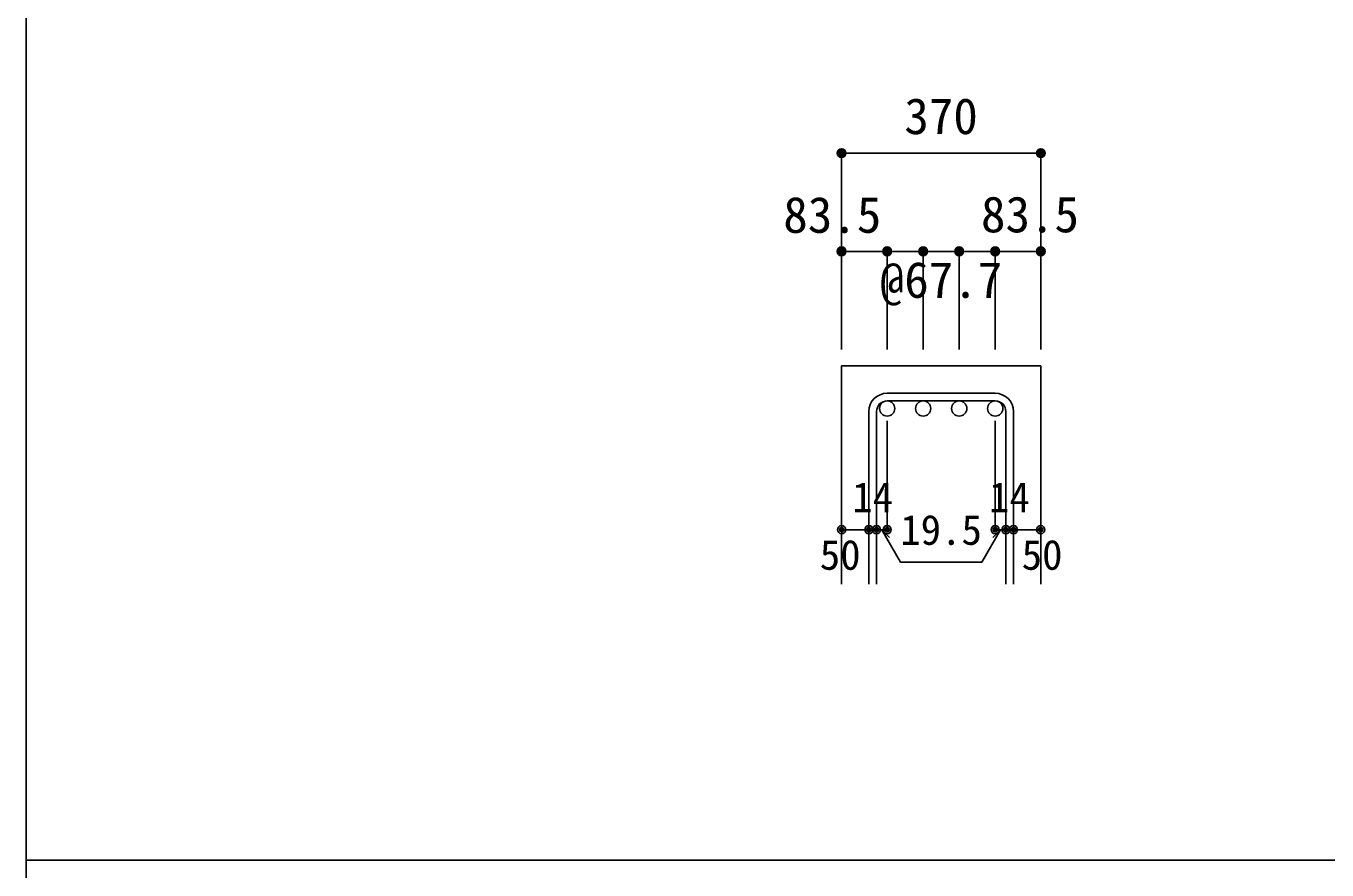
# Model space of a CAD drawing. Units: millimetres at full size, sheet at 1:30; details may follow other scales. Extents: x -5973 to 5954, y -4195 to 4201.
# Drawn here: x -5973 to -3589, y -15 to 1531 of the extents above; entities that cross this region are included whole.
import ezdxf
from ezdxf.enums import TextEntityAlignment as Align

# ---------------------------------------------------------------- set-up
doc = ezdxf.new("R2010")
doc.units = ezdxf.units.MM
doc.header["$LTSCALE"] = 30
doc.header["$PDMODE"] = 32
doc.header["$PDSIZE"] = 15
for name, color, linetype in [('0-1_躯体線', 2, 'Continuous'), ('0-5_基礎梁筋', 7, 'Continuous'), ('0-6_スタラップ筋', 7, 'Continuous'), ('0-D_寸法', 4, 'Continuous'), ('F-0_枠', 6, 'Continuous')]:
    doc.layers.add(name, color=color, linetype=linetype)
doc.styles.add('ＭＳ ゴシック', font='')
doc.styles.get('ＭＳ ゴシック').set_extended_font_data('MS Gothic')

msp = doc.modelspace()

# ---------------------------------------------------------------- linework, layer by layer
at = {"layer": '0-1_躯体線'}
for p, q in [((-4478.3, 908.3), (-4113.3, 908.3)), ((-4478.3, 908.3), (-4478.3, 508.3)), ((-4113.3, 908.3), (-4113.3, 508.3))]:
    msp.add_line(p, q, dxfattribs=at)
at = {"layer": '0-5_基礎梁筋', "color": 3}
for centre in [(-4394.8, 830.3), (-4328.8, 830.3), (-4262.8, 830.3), (-4196.8, 830.3)]:
    msp.add_circle(centre, 14, dxfattribs=at)
at = {"layer": '0-6_スタラップ筋'}
for p, q in [((-4196.8, 858.3), (-4394.8, 858.3)), ((-4196.8, 844.3), (-4394.8, 844.3)), ((-4428.3, 824.8), (-4428.3, 508.3)), ((-4414.3, 824.8), (-4414.3, 508.3)), ((-4177.3, 824.8), (-4177.3, 508.3)), ((-4163.3, 824.8), (-4163.3, 508.3))]:
    msp.add_line(p, q, dxfattribs=at)
for centre, radius, start, end in [((-4394.8, 824.8), 33.5, 90, 180), ((-4196.8, 824.8), 33.5, 0, 90), ((-4394.8, 824.8), 19.5, 90, 180), ((-4196.8, 824.8), 19.5, 0, 90)]:
    msp.add_arc(centre, radius, start, end, dxfattribs=at)
at = {"layer": '0-D_寸法'}
for p, q in [((-4113.3, 1298.3), (-4478.3, 1298.3)), ((-4478.3, 1298.3), (-4478.3, 1118.3)), ((-4113.3, 1298.3), (-4113.3, 1118.3)), ((-4394.8, 1118.3), (-4478.3, 1118.3)), ((-4478.3, 1118.3), (-4478.3, 938.3)), ((-4295.8, 1118.3), (-4394.8, 1118.3)), ((-4394.8, 1118.3), (-4394.8, 938.3)), ((-4328.8, 1118.3), (-4328.8, 938.3)), ((-4196.8, 1118.3), (-4295.8, 1118.3)), ((-4262.8, 1118.3), (-4262.8, 938.3)), ((-4113.3, 1118.3), (-4196.8, 1118.3)), ((-4196.8, 1118.3), (-4196.8, 938.3)), ((-4113.3, 1118.3), (-4113.3, 938.3)), ((-4394.8, 608.3), (-4394.8, 807.63)), ((-4196.8, 608.3), (-4196.8, 807.63)), ((-4478.3, 608.3), (-4428.3, 608.3)), ((-4428.3, 608.3), (-4394.8, 608.3)), ((-4404.55, 608.3), (-4390.41, 594.16)), ((-4404.55, 608.3), (-4370.33, 549.02)), ((-4187.05, 608.3), (-4221.27, 549.02)), ((-4187.05, 608.3), (-4201.19, 594.16)), ((-4196.8, 608.3), (-4113.3, 608.3)), ((-4177.3, 608.3), (-4163.3, 608.3)), ((-4370.33, 549.02), (-4221.27, 549.02))]:
    msp.add_line(p, q, dxfattribs=at)
msp.add_lwpolyline([(-4113.3, 1298.3), (-4113.3, 1118.3), (-4113.3, 938.3)], dxfattribs=at)
for centre, radius in [((-4478.3, 1298.3), 8), ((-4478.3, 1298.3), 7.2), ((-4478.3, 1298.3), 6.4), ((-4478.3, 1298.3), 5.6), ((-4478.3, 1298.3), 4.8), ((-4478.3, 1298.3), 4), ((-4478.3, 1298.3), 3.2), ((-4478.3, 1298.3), 2.4), ((-4478.3, 1298.3), 1.6), ((-4478.3, 1298.3), 0.8), ((-4113.3, 1298.3), 8), ((-4113.3, 1298.3), 7.2), ((-4113.3, 1298.3), 6.4), ((-4113.3, 1298.3), 5.6), ((-4113.3, 1298.3), 4.8), ((-4113.3, 1298.3), 4), ((-4113.3, 1298.3), 3.2), ((-4113.3, 1298.3), 2.4), ((-4113.3, 1298.3), 1.6), ((-4113.3, 1298.3), 0.8), ((-4478.3, 1118.3), 8), ((-4478.3, 1118.3), 7.2), ((-4478.3, 1118.3), 6.4), ((-4478.3, 1118.3), 5.6), ((-4478.3, 1118.3), 4.8), ((-4478.3, 1118.3), 4), ((-4478.3, 1118.3), 3.2), ((-4478.3, 1118.3), 2.4), ((-4394.8, 1118.3), 8), ((-4394.8, 1118.3), 7.2), ((-4394.8, 1118.3), 6.4), ((-4394.8, 1118.3), 5.6), ((-4394.8, 1118.3), 4.8), ((-4394.8, 1118.3), 4), ((-4394.8, 1118.3), 3.2), ((-4394.8, 1118.3), 2.4), ((-4328.8, 1118.3), 8), ((-4328.8, 1118.3), 7.2), ((-4328.8, 1118.3), 6.4), ((-4328.8, 1118.3), 5.6), ((-4328.8, 1118.3), 4.8), ((-4328.8, 1118.3), 4), ((-4328.8, 1118.3), 3.2), ((-4328.8, 1118.3), 2.4), ((-4262.8, 1118.3), 8), ((-4262.8, 1118.3), 7.2), ((-4262.8, 1118.3), 6.4), ((-4262.8, 1118.3), 5.6), ((-4262.8, 1118.3), 4.8), ((-4262.8, 1118.3), 4), ((-4262.8, 1118.3), 3.2), ((-4262.8, 1118.3), 2.4), ((-4196.8, 1118.3), 8), ((-4196.8, 1118.3), 7.2), ((-4196.8, 1118.3), 6.4), ((-4196.8, 1118.3), 5.6), ((-4196.8, 1118.3), 4.8), ((-4196.8, 1118.3), 4), ((-4196.8, 1118.3), 3.2), ((-4196.8, 1118.3), 2.4), ((-4113.3, 1118.3), 8), ((-4113.3, 1118.3), 7.2), ((-4113.3, 1118.3), 6.4), ((-4113.3, 1118.3), 5.6), ((-4113.3, 1118.3), 4.8), ((-4113.3, 1118.3), 4), ((-4113.3, 1118.3), 3.2), ((-4113.3, 1118.3), 2.4), ((-4478.3, 1118.3), 1.6), ((-4478.3, 1118.3), 0.8), ((-4394.8, 1118.3), 1.6), ((-4394.8, 1118.3), 0.8), ((-4328.8, 1118.3), 1.6), ((-4328.8, 1118.3), 0.8), ((-4262.8, 1118.3), 1.6), ((-4262.8, 1118.3), 0.8), ((-4196.8, 1118.3), 1.6), ((-4196.8, 1118.3), 0.8), ((-4113.3, 1118.3), 1.6), ((-4113.3, 1118.3), 0.8), ((-4478.3, 608.3), 4), ((-4478.3, 608.3), 3.6), ((-4478.3, 608.3), 3.2), ((-4478.3, 608.3), 2.8), ((-4478.3, 608.3), 2.4), ((-4478.3, 608.3), 2), ((-4478.3, 608.3), 1.6), ((-4478.3, 608.3), 1.2), ((-4478.3, 608.3), 0.8), ((-4478.3, 608.3), 0.4), ((-4428.3, 608.3), 4), ((-4428.3, 608.3), 3.6), ((-4428.3, 608.3), 3.2), ((-4428.3, 608.3), 2.8), ((-4428.3, 608.3), 2.4), ((-4428.3, 608.3), 2), ((-4428.3, 608.3), 1.6), ((-4428.3, 608.3), 1.2), ((-4428.3, 608.3), 0.8), ((-4428.3, 608.3), 0.4), ((-4414.3, 608.3), 4), ((-4414.3, 608.3), 3.6), ((-4414.3, 608.3), 3.2), ((-4414.3, 608.3), 2.8), ((-4414.3, 608.3), 2.4), ((-4414.3, 608.3), 2), ((-4414.3, 608.3), 1.6), ((-4414.3, 608.3), 1.2), ((-4414.3, 608.3), 0.8), ((-4414.3, 608.3), 0.4), ((-4394.8, 608.3), 4), ((-4394.8, 608.3), 3.6), ((-4394.8, 608.3), 3.2), ((-4394.8, 608.3), 2.8), ((-4394.8, 608.3), 2.4), ((-4394.8, 608.3), 2), ((-4394.8, 608.3), 1.6), ((-4394.8, 608.3), 1.2), ((-4394.8, 608.3), 0.8), ((-4394.8, 608.3), 0.4), ((-4196.8, 608.3), 4), ((-4196.8, 608.3), 3.6), ((-4196.8, 608.3), 3.2), ((-4196.8, 608.3), 2.8), ((-4196.8, 608.3), 2.4), ((-4196.8, 608.3), 2), ((-4196.8, 608.3), 1.6), ((-4196.8, 608.3), 1.2), ((-4196.8, 608.3), 0.8), ((-4196.8, 608.3), 0.4), ((-4177.3, 608.3), 4), ((-4177.3, 608.3), 3.6), ((-4177.3, 608.3), 3.2), ((-4177.3, 608.3), 2.8), ((-4177.3, 608.3), 2.4), ((-4177.3, 608.3), 2), ((-4177.3, 608.3), 1.6), ((-4177.3, 608.3), 1.2), ((-4177.3, 608.3), 0.8), ((-4177.3, 608.3), 0.4), ((-4163.3, 608.3), 4), ((-4163.3, 608.3), 3.6), ((-4163.3, 608.3), 3.2), ((-4163.3, 608.3), 2.8), ((-4163.3, 608.3), 2.4), ((-4163.3, 608.3), 2), ((-4163.3, 608.3), 1.6), ((-4163.3, 608.3), 1.2), ((-4163.3, 608.3), 0.8), ((-4163.3, 608.3), 0.4), ((-4113.3, 608.3), 4), ((-4113.3, 608.3), 3.6), ((-4113.3, 608.3), 3.2), ((-4113.3, 608.3), 2.8), ((-4113.3, 608.3), 2.4), ((-4113.3, 608.3), 2), ((-4113.3, 608.3), 1.6), ((-4113.3, 608.3), 1.2), ((-4113.3, 608.3), 0.8), ((-4113.3, 608.3), 0.4)]:
    msp.add_circle(centre, radius, dxfattribs=at)
at = {"layer": '0-D_寸法', "color": 7}
for p in [(-4478.3, 1298.3), (-4113.3, 1298.3), (-4478.3, 1118.3), (-4394.8, 1118.3), (-4328.8, 1118.3), (-4262.8, 1118.3), (-4196.8, 1118.3), (-4113.3, 1118.3), (-4478.3, 608.3), (-4428.3, 608.3), (-4414.3, 608.3), (-4394.8, 608.3), (-4196.8, 608.3), (-4177.3, 608.3), (-4163.3, 608.3), (-4113.3, 608.3)]:
    msp.add_point(p, dxfattribs=at)
at = {"layer": 'F-0_枠'}
msp.add_line((-5972.88, 4201.15), (-5972.88, -4195.24), dxfattribs=at)
at = {"layer": 'F-0_枠', "color": 2}
msp.add_line((3723.6, 2.95), (-5972.88, 2.95), dxfattribs=at)

# ---------------------------------------------------------------- texts
at = {"layer": '0-D_寸法', "style": 'ＭＳ ゴシック'}
for s, height, p in [('370', 65.98, (-4363.3, 1313.3)), ('83.5', 65.98, (-4585.11, 1132.45)), ('83.5', 65.98, (-4222.8, 1133.3)), ('@67.7', 65.98, (-4408.3, 1013.3)), ('14', 54.99, (-4458.84, 623.75)), ('14', 54.99, (-4208.26, 623.75)), ('19.5', 54.99, (-4370.8, 564.02)), ('50', 54.99, (-4518.3, 518.3)), ('50', 54.99, (-4148.3, 518.3))]:
    msp.add_text(s, height=height, dxfattribs=at).set_placement(p, align=Align.BOTTOM_LEFT)

doc.saveas('drawing.dxf')
